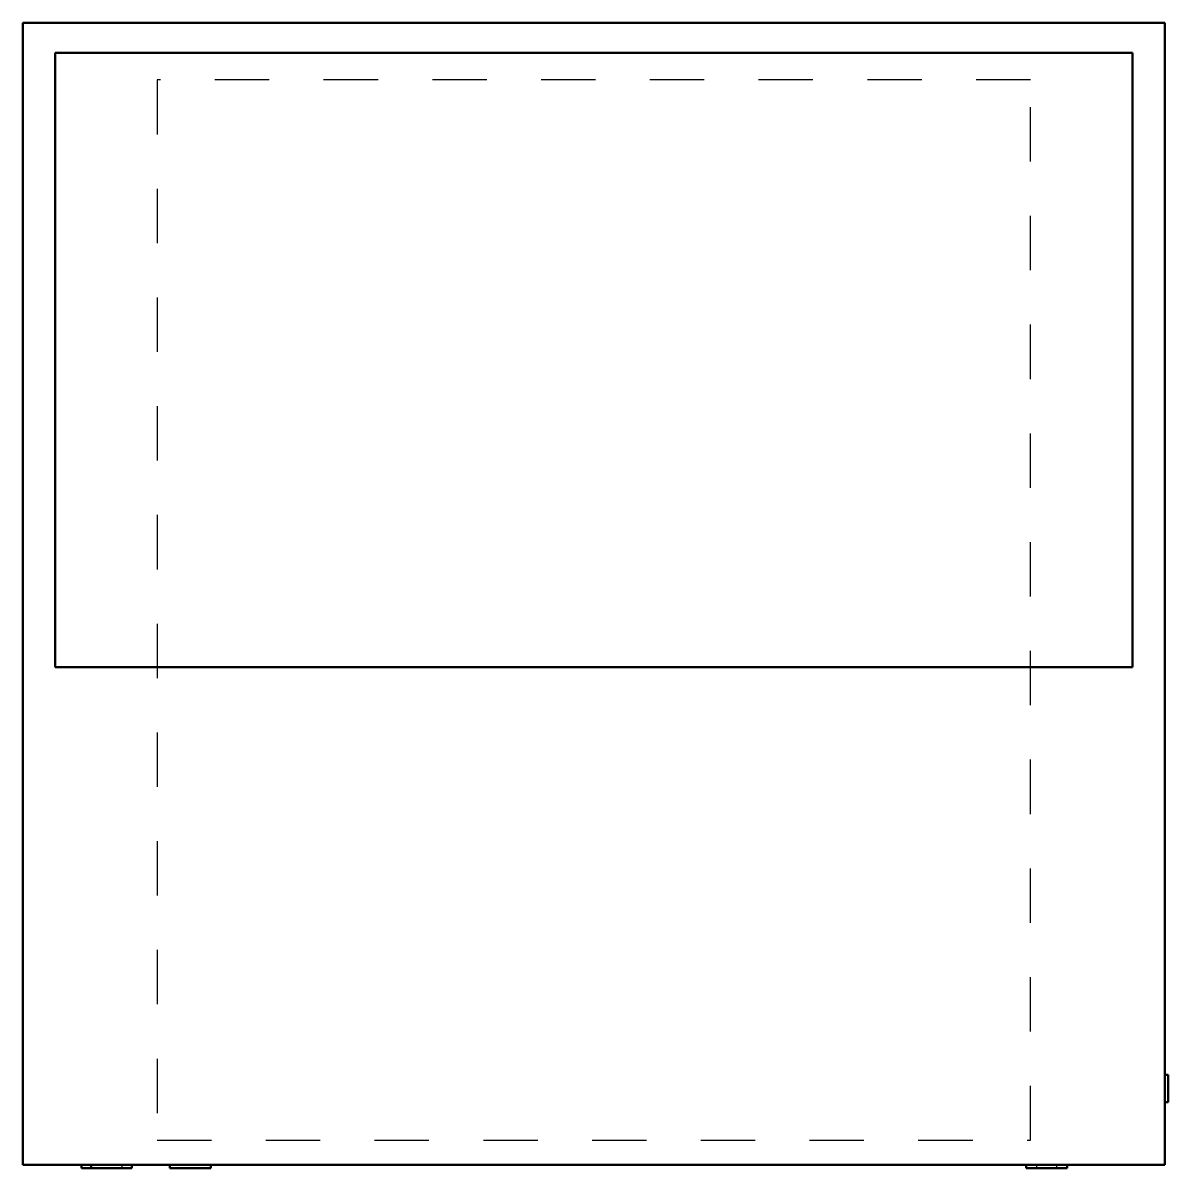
# Model space of a CAD drawing. Header units: inches. Extents: x -10.5 to 10.6, y -10.6 to 10.5.
import ezdxf

# ---------------------------------------------------------------- set-up
doc = ezdxf.new("R2010")
doc.units = ezdxf.units.IN
doc.header["$MEASUREMENT"] = 0
doc.linetypes.add('Dashed', pattern=[2, 1, -1])
doc.layers.add('AM_0', color=7, linetype='Continuous', lineweight=50)
doc.layers.add('AM_9', color=6, linetype='Dashed', lineweight=25)

# ---------------------------------------------------------------- blocks, each defined once
blk = doc.blocks.new('1_DMVT36CP1400_PART9_0_in_DMVT36CP1400_4')
at = {"layer": 'AM_0'}
for p, q in [((9.90625, 9.95), (-9.90625, 9.95)), ((-9.90625, 9.95), (-9.90625, -1.35)), ((9.90625, -1.35), (9.90625, 9.95)), ((-9.90625, -1.35), (9.90625, -1.35))]:
    blk.add_line(p, q, dxfattribs=at)
blk = doc.blocks.new('2_DMVT36CP1400_PART8_0_in_DMVT36CP1400_4')
at = {"layer": 'AM_9'}
for p, q in [((8.03125, 9.45), (-8.03125, 9.45)), ((-8.03125, 9.45), (-8.03125, -10.05)), ((8.03125, -10.05), (8.03125, 9.45)), ((-8.03125, -10.05), (8.03125, -10.05))]:
    blk.add_line(p, q, dxfattribs=at)
blk = doc.blocks.new('3_DMVT36CP1400_PART7_0_in_DMVT36CP1400_4')
at = {"layer": 'AM_0'}
for p, q in [((10.5625, -8.85), (10.5, -8.85)), ((10.5625, -8.85), (10.5625, -9.35)), ((10.5, -9.35), (10.5625, -9.35))]:
    blk.add_line(p, q, dxfattribs=at)
blk = doc.blocks.new('4_DMVT36CP1400_PART6_0_in_DMVT36CP1400_4')
at = {"layer": 'AM_0'}
for p, q in [((7.955, -10.5), (7.955, -10.5625)), ((8.705, -10.5625), (8.705, -10.5)), ((8.705, -10.5625), (7.955, -10.5625))]:
    blk.add_line(p, q, dxfattribs=at)
blk = doc.blocks.new('5_DMVT36CP1400_PART5_0_in_DMVT36CP1400_4')
at = {"layer": 'AM_9'}
for p, q in [((8.1425, -10.5), (8.1425, -10.5625)), ((8.5175, -10.5625), (8.5175, -10.5))]:
    blk.add_line(p, q, dxfattribs=at)
blk = doc.blocks.new('6_DMVT36CP1400_PART4_0_in_DMVT36CP1400_4')
at = {"layer": 'AM_0'}
for p, q in [((-10.5, 10.5), (10.5, 10.5)), ((-10.5, -10.5), (-10.5, 10.5)), ((10.5, 10.5), (10.5, -10.5)), ((-9.90625, 9.95), (-9.90625, -1.35)), ((9.90625, 9.95), (-9.90625, 9.95)), ((9.90625, -1.35), (9.90625, 9.95)), ((-9.90625, -1.35), (9.90625, -1.35)), ((10.5, -10.5), (-10.5, -10.5))]:
    blk.add_line(p, q, dxfattribs=at)
blk = doc.blocks.new('7_DMVT36CP1400_PART3_0_in_DMVT36CP1400_4')
at = {"layer": 'AM_0'}
for p in [(-9.425, -10.5), (-9.245, -10.5625)]:
    blk.add_line(p, (-9.425, -10.5625), dxfattribs=at)
at = {"layer": 'AM_9'}
blk.add_line((-8.675, -10.5625), (-8.675, -10.5), dxfattribs=at)
blk = doc.blocks.new('8_DMVT36CP1400_PART2_0_in_DMVT36CP1400_4')
at = {"layer": 'AM_0'}
for p, q in [((-9.245, -10.5), (-9.245, -10.5625)), ((-8.495, -10.5625), (-8.495, -10.5)), ((-8.495, -10.5625), (-9.245, -10.5625))]:
    blk.add_line(p, q, dxfattribs=at)
blk = doc.blocks.new('9_DMVT36CP1400_PART1_0_in_DMVT36CP1400_4')
at = {"layer": 'AM_0'}
for p, q in [((-7.795, -10.5), (-7.795, -10.5625)), ((-7.045, -10.5625), (-7.045, -10.5)), ((-7.045, -10.5625), (-7.795, -10.5625))]:
    blk.add_line(p, q, dxfattribs=at)

msp = doc.modelspace()

# ---------------------------------------------------------------- block references
for name in ['6_DMVT36CP1400_PART4_0_in_DMVT36CP1400_4', '1_DMVT36CP1400_PART9_0_in_DMVT36CP1400_4', '2_DMVT36CP1400_PART8_0_in_DMVT36CP1400_4', '3_DMVT36CP1400_PART7_0_in_DMVT36CP1400_4', '7_DMVT36CP1400_PART3_0_in_DMVT36CP1400_4', '8_DMVT36CP1400_PART2_0_in_DMVT36CP1400_4', '9_DMVT36CP1400_PART1_0_in_DMVT36CP1400_4', '4_DMVT36CP1400_PART6_0_in_DMVT36CP1400_4', '5_DMVT36CP1400_PART5_0_in_DMVT36CP1400_4']:
    msp.add_blockref(name, (0, 0))

doc.saveas('drawing.dxf')
